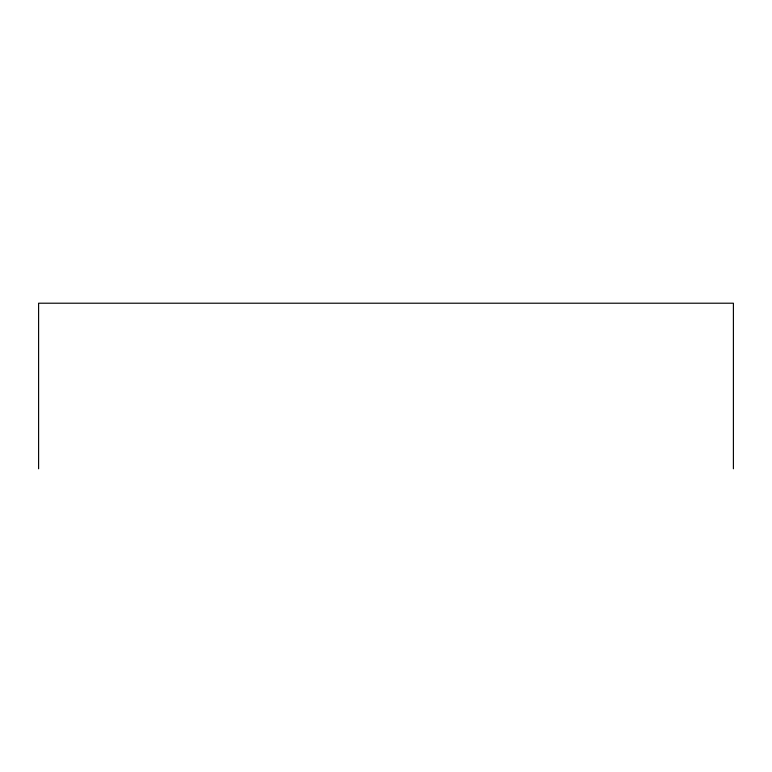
<?xml version="1.0" encoding="UTF-8"?>
<svg xmlns="http://www.w3.org/2000/svg" width="772" height="772" viewBox="0 0 772 772"><rect width="100%" height="100%" fill="white"/><g stroke="black" fill="none" stroke-linecap="round" stroke-linejoin="round"><path stroke-width="1.16" d="M733.4 468.787L733.4 303.213L38.6 303.213L38.6 468.787"/></g></svg>
